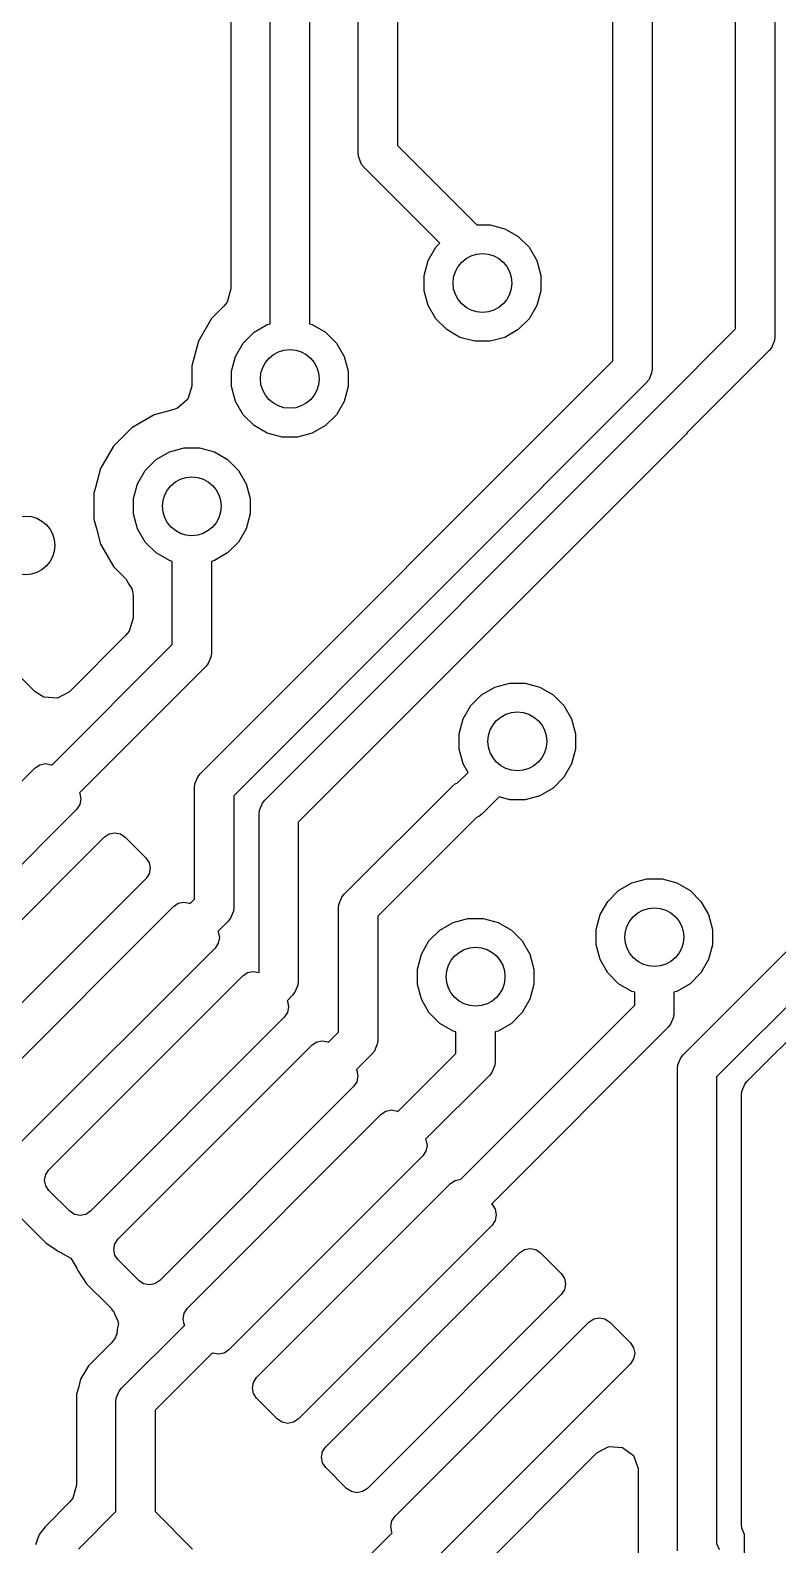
# Model space of a CAD drawing. Extents: x 2.65 to 6.49, y -4.64 to -1.62.
# Drawn here: x 5.9262 to 6.0765, y -3.2126 to -2.9083 of the extents above; entities that cross this region are included whole.
import ezdxf

# ---------------------------------------------------------------- set-up
doc = ezdxf.new("R2010")
doc.units = 0
doc.header["$MEASUREMENT"] = 0
doc.layers.add('BLACK', color=7, linetype='CONTINUOUS')

msp = doc.modelspace()

# ---------------------------------------------------------------- linework, layer by layer
at = {"layer": 'BLACK', "linetype": 'CONTINUOUS'}
for p, q in [((5.99213, -2.93307), (5.99213, -2.75262)), ((6, -2.75099), (6, -2.93144)), ((5.98228, -2.81679), (5.98228, -2.96728)), ((5.97441, -2.96728), (5.97441, -2.81842)), ((6.06799, -2.96827), (6.06799, -2.8649)), ((6.07587, -2.86327), (6.07587, -2.9699)), ((6.04331, -2.97475), (6.04331, -2.88508)), ((6.05118, -2.88508), (6.05118, -2.97638)), ((5.96652, -2.90356), (5.96652, -2.96029)), ((6, -2.93144), (6.01594, -2.94738)), ((5.9922, -2.93384), (5.99213, -2.93307)), ((5.99279, -2.93526), (5.9922, -2.93384)), ((5.99328, -2.93585), (5.99279, -2.93526)), ((6.00852, -2.9511), (5.99328, -2.93585)), ((6.01594, -2.94738), (6.01863, -2.94738)), ((6.01863, -2.94738), (6.02161, -2.94818)), ((6.02161, -2.94818), (6.02428, -2.94972)), ((6.00772, -2.9519), (6.00852, -2.9511)), ((6.02428, -2.94972), (6.02646, -2.9519)), ((6.00618, -2.95457), (6.00772, -2.9519)), ((6.02646, -2.9519), (6.028, -2.95457)), ((6.00538, -2.95755), (6.00618, -2.95457)), ((6.028, -2.95457), (6.0288, -2.95755)), ((5.96652, -2.96029), (5.96574, -2.96293)), ((6.00538, -2.96064), (6.00538, -2.95755)), ((6.0288, -2.95755), (6.0288, -2.96064)), ((5.96574, -2.96293), (5.96509, -2.96374)), ((6.00618, -2.96361), (6.00538, -2.96064)), ((6.0288, -2.96064), (6.028, -2.96361)), ((5.96258, -2.96625), (5.95998, -2.97074)), ((5.96509, -2.96374), (5.96258, -2.96625)), ((6.00772, -2.96628), (6.00618, -2.96361)), ((6.0099, -2.96846), (6.00772, -2.96628)), ((6.02646, -2.96628), (6.02428, -2.96846)), ((6.028, -2.96361), (6.02646, -2.96628)), ((5.96898, -2.97116), (5.97116, -2.96898)), ((5.97116, -2.96898), (5.97383, -2.96743)), ((5.97383, -2.96743), (5.97441, -2.96728)), ((5.98228, -2.96728), (5.98287, -2.96743)), ((5.98287, -2.96743), (5.98554, -2.96898)), ((5.98554, -2.96898), (5.98772, -2.97116)), ((6.01257, -2.97001), (6.0099, -2.96846)), ((6.02428, -2.96846), (6.02161, -2.97001)), ((6.05252, -2.98374), (6.06799, -2.96827)), ((5.95998, -2.97074), (5.95864, -2.97575)), ((5.96743, -2.97383), (5.96898, -2.97116)), ((5.98772, -2.97116), (5.98926, -2.97383)), ((6.01555, -2.9708), (6.01257, -2.97001)), ((6.01863, -2.9708), (6.01555, -2.9708)), ((6.02161, -2.97001), (6.01863, -2.9708)), ((6.0752, -2.97209), (6.07471, -2.97268)), ((6.07579, -2.97067), (6.0752, -2.97209)), ((6.07587, -2.9699), (6.07579, -2.97067)), ((5.96036, -3.05769), (6.04331, -2.97475)), ((5.96664, -2.9768), (5.96743, -2.97383)), ((5.98926, -2.97383), (5.99006, -2.9768)), ((6.07471, -2.97268), (6.05834, -2.98905)), ((5.95864, -2.97575), (5.95864, -2.9798)), ((5.96664, -2.97989), (5.96664, -2.9768)), ((5.99006, -2.9768), (5.99006, -2.97989)), ((6.05052, -2.97857), (6.05003, -2.97916)), ((6.05058, -2.97842), (6.05052, -2.97857)), ((6.05111, -2.97715), (6.05058, -2.97842)), ((6.05118, -2.97638), (6.05111, -2.97715)), ((5.95864, -2.9798), (5.95787, -2.98244)), ((5.96743, -2.98287), (5.96664, -2.97989)), ((6.05003, -2.97916), (5.96709, -3.0621)), ((5.99006, -2.97989), (5.98926, -2.98287)), ((5.95502, -2.98451), (5.95335, -2.98496)), ((5.95579, -2.98424), (5.95502, -2.98451)), ((5.95787, -2.98244), (5.95579, -2.98424)), ((5.96898, -2.98554), (5.96743, -2.98287)), ((5.97332, -3.063), (6.05226, -2.98405)), ((5.98926, -2.98287), (5.98772, -2.98554)), ((6.05226, -2.98405), (6.05252, -2.98374)), ((5.95106, -2.98558), (5.94656, -2.98817)), ((5.95335, -2.98496), (5.95106, -2.98558)), ((5.95106, -2.98558), (5.95106, -2.98558)), ((5.95106, -2.98558), (5.95106, -2.98558)), ((5.97116, -2.98772), (5.96898, -2.98554)), ((5.97383, -2.98926), (5.97116, -2.98772)), ((5.98554, -2.98772), (5.98287, -2.98926)), ((5.98772, -2.98554), (5.98554, -2.98772)), ((5.94656, -2.98817), (5.94289, -2.99184)), ((5.94656, -2.98817), (5.94656, -2.98817)), ((5.9768, -2.99006), (5.97383, -2.98926)), ((5.97989, -2.99006), (5.9768, -2.99006)), ((5.98287, -2.98926), (5.97989, -2.99006)), ((6.05809, -2.98936), (5.98004, -3.06741)), ((6.05834, -2.98905), (6.05809, -2.98936)), ((5.94289, -2.99184), (5.9403, -2.99633)), ((5.94289, -2.99184), (5.94289, -2.99184)), ((5.95147, -2.99457), (5.95414, -2.99303)), ((5.95414, -2.99303), (5.95712, -2.99223)), ((5.95712, -2.99223), (5.9602, -2.99223)), ((5.9602, -2.99223), (5.96318, -2.99303)), ((5.96318, -2.99303), (5.96585, -2.99457)), ((5.9403, -2.99633), (5.93927, -3.00017)), ((5.94775, -2.99942), (5.94929, -2.99675)), ((5.94929, -2.99675), (5.95147, -2.99457)), ((5.96585, -2.99457), (5.96803, -2.99675)), ((5.96803, -2.99675), (5.96957, -2.99942)), ((5.94695, -3.0024), (5.94775, -2.99942)), ((5.96957, -2.99942), (5.97037, -3.0024)), ((5.93927, -3.00017), (5.93896, -3.00134)), ((5.93896, -3.00134), (5.93896, -3.00653)), ((5.94695, -3.00548), (5.94695, -3.0024)), ((5.97037, -3.0024), (5.97037, -3.00548)), ((5.94775, -3.00846), (5.94695, -3.00548)), ((5.97037, -3.00548), (5.96957, -3.00846)), ((5.93896, -3.00653), (5.93946, -3.0084)), ((5.93946, -3.0084), (5.9403, -3.01154)), ((5.94929, -3.01113), (5.94775, -3.00846)), ((5.96957, -3.00846), (5.96803, -3.01113)), ((5.9403, -3.01154), (5.94098, -3.01272)), ((5.95147, -3.01331), (5.94929, -3.01113)), ((5.96803, -3.01113), (5.96585, -3.01331)), ((5.94098, -3.01272), (5.94289, -3.01604)), ((5.95414, -3.01485), (5.95147, -3.01331)), ((5.95472, -3.01501), (5.95414, -3.01485)), ((5.95472, -3.03169), (5.95472, -3.01501)), ((5.96318, -3.01485), (5.9626, -3.01501)), ((5.9626, -3.01501), (5.9626, -3.03332)), ((5.96585, -3.01331), (5.96318, -3.01485)), ((5.94289, -3.01604), (5.94289, -3.01604)), ((5.94289, -3.01604), (5.9454, -3.01854)), ((5.9454, -3.01854), (5.94598, -3.0196)), ((5.94598, -3.0196), (5.94663, -3.02062)), ((5.94663, -3.02062), (5.94667, -3.02086)), ((5.94667, -3.02086), (5.94672, -3.02096)), ((5.94672, -3.02096), (5.94683, -3.022)), ((5.94683, -3.022), (5.94683, -3.0264)), ((5.94683, -3.0264), (5.94606, -3.02904)), ((5.9454, -3.02985), (5.93407, -3.04119)), ((5.94606, -3.02904), (5.9454, -3.02985)), ((5.93048, -3.05594), (5.95472, -3.03169)), ((5.9626, -3.03332), (5.96252, -3.03409)), ((5.92717, -3.04119), (5.92222, -3.03624)), ((5.96145, -3.03611), (5.93605, -3.06151)), ((5.96193, -3.03551), (5.96145, -3.03611)), ((5.96252, -3.03409), (5.96193, -3.03551)), ((6.01959, -3.04027), (6.02257, -3.03947)), ((6.02257, -3.03947), (6.02565, -3.03947)), ((6.02565, -3.03947), (6.02863, -3.04027)), ((5.92891, -3.04231), (5.92717, -3.04119)), ((5.93166, -3.0425), (5.92891, -3.04231)), ((5.93407, -3.04119), (5.93166, -3.0425)), ((6.01474, -3.04399), (6.01692, -3.04181)), ((6.01692, -3.04181), (6.01959, -3.04027)), ((6.02863, -3.04027), (6.0313, -3.04181)), ((6.0313, -3.04181), (6.03348, -3.04399)), ((6.0132, -3.04666), (6.01474, -3.04399)), ((6.03348, -3.04399), (6.03502, -3.04666)), ((6.0124, -3.04964), (6.0132, -3.04666)), ((6.03502, -3.04666), (6.03582, -3.04964)), ((6.0124, -3.05272), (6.0124, -3.04964)), ((6.03582, -3.04964), (6.03582, -3.05272)), ((6.0132, -3.0557), (6.0124, -3.05272)), ((6.03582, -3.05272), (6.03502, -3.0557)), ((5.88816, -3.09547), (5.92714, -3.0565)), ((5.92714, -3.0565), (5.9281, -3.05586)), ((5.9281, -3.05586), (5.92923, -3.05563)), ((5.92923, -3.05563), (5.93036, -3.05586)), ((5.93036, -3.05586), (5.93048, -3.05594)), ((5.95988, -3.05829), (5.96036, -3.05769)), ((6.01208, -3.05952), (6.01419, -3.05741)), ((6.01419, -3.05741), (6.0132, -3.0557)), ((6.03502, -3.0557), (6.03348, -3.05837)), ((5.95921, -3.06047), (5.95929, -3.05971)), ((5.95921, -3.08288), (5.95921, -3.06047)), ((5.95929, -3.05971), (5.95988, -3.05829)), ((5.9893, -3.0819), (6.011, -3.06021)), ((6.011, -3.06021), (6.01159, -3.05972)), ((6.01159, -3.05972), (6.01205, -3.05953)), ((6.01205, -3.05953), (6.01208, -3.05952)), ((6.0313, -3.06055), (6.02863, -3.06209)), ((6.03348, -3.05837), (6.0313, -3.06055)), ((5.93605, -3.06151), (5.93613, -3.06163)), ((5.93613, -3.06163), (5.93635, -3.06276)), ((5.93635, -3.06276), (5.93613, -3.06389)), ((5.96709, -3.0621), (5.96709, -3.08452)), ((5.97224, -3.06501), (5.97283, -3.0636)), ((5.97283, -3.0636), (5.97332, -3.063)), ((6.02042, -3.06231), (6.01696, -3.06578)), ((6.02257, -3.06289), (6.02042, -3.06231)), ((6.02565, -3.06289), (6.02257, -3.06289)), ((6.02863, -3.06209), (6.02565, -3.06289)), ((5.93549, -3.06485), (5.89652, -3.10382)), ((5.93613, -3.06389), (5.93549, -3.06485)), ((5.97216, -3.06578), (5.97224, -3.06501)), ((5.97216, -3.09765), (5.97216, -3.06578)), ((6.01587, -3.06647), (5.99602, -3.08632)), ((6.01636, -3.06627), (6.01587, -3.06647)), ((6.01696, -3.06578), (6.01636, -3.06627)), ((5.94106, -3.07042), (5.94202, -3.06978)), ((5.94202, -3.06978), (5.94315, -3.06955)), ((5.94315, -3.06955), (5.94428, -3.06978)), ((5.94428, -3.06978), (5.94523, -3.07042)), ((5.98004, -3.06741), (5.98004, -3.0994)), ((5.90208, -3.10939), (5.94106, -3.07042)), ((5.94523, -3.07042), (5.94941, -3.07459)), ((5.94941, -3.07459), (5.95005, -3.07555)), ((5.95005, -3.07555), (5.95027, -3.07668)), ((5.94941, -3.07877), (5.91043, -3.11774)), ((5.95005, -3.07781), (5.94941, -3.07877)), ((5.95027, -3.07668), (5.95005, -3.07781)), ((6.04713, -3.0796), (6.05011, -3.0788)), ((6.05011, -3.0788), (6.05319, -3.0788)), ((6.05319, -3.0788), (6.05617, -3.0796)), ((5.98881, -3.0825), (5.9893, -3.0819)), ((6.04228, -3.08332), (6.04446, -3.08114)), ((6.04446, -3.08114), (6.04713, -3.0796)), ((6.05617, -3.0796), (6.05884, -3.08114)), ((6.05884, -3.08114), (6.06102, -3.08332)), ((5.916, -3.12331), (5.95498, -3.08434)), ((5.95498, -3.08434), (5.95593, -3.0837)), ((5.95593, -3.0837), (5.95706, -3.08347)), ((5.95706, -3.08347), (5.95819, -3.0837)), ((5.95819, -3.0837), (5.95832, -3.08378)), ((5.95832, -3.08378), (5.95921, -3.08288)), ((5.96709, -3.08452), (5.96701, -3.08528)), ((5.98815, -3.08469), (5.98823, -3.08392)), ((5.98815, -3.10962), (5.98815, -3.08469)), ((5.98823, -3.08392), (5.98881, -3.0825)), ((6.04074, -3.08599), (6.04228, -3.08332)), ((6.06102, -3.08332), (6.06256, -3.08599)), ((5.96593, -3.0873), (5.96389, -3.08935)), ((5.96642, -3.0867), (5.96593, -3.0873)), ((5.96701, -3.08528), (5.96642, -3.0867)), ((5.99602, -3.08632), (5.99602, -3.11125)), ((6.00852, -3.08909), (6.01119, -3.08755)), ((6.01119, -3.08755), (6.01417, -3.08675)), ((6.01417, -3.08675), (6.01725, -3.08675)), ((6.01725, -3.08675), (6.02023, -3.08755)), ((6.02023, -3.08755), (6.0229, -3.08909)), ((6.03994, -3.08897), (6.04074, -3.08599)), ((6.05746, -3.11414), (6.08465, -3.08695)), ((6.06256, -3.08599), (6.06336, -3.08897)), ((5.96389, -3.08935), (5.96397, -3.08947)), ((5.96397, -3.08947), (5.96419, -3.0906)), ((5.96419, -3.0906), (5.96397, -3.09173)), ((6.00634, -3.09127), (6.00852, -3.08909)), ((6.0229, -3.08909), (6.02508, -3.09127)), ((6.03994, -3.09205), (6.03994, -3.08897)), ((6.06336, -3.08897), (6.06336, -3.09205)), ((6.07033, -3.11947), (6.10161, -3.08819)), ((5.96333, -3.09269), (5.92435, -3.13166)), ((5.96397, -3.09173), (5.96333, -3.09269)), ((6.004, -3.09692), (6.0048, -3.09394)), ((6.0048, -3.09394), (6.00634, -3.09127)), ((6.02508, -3.09127), (6.02662, -3.09394)), ((6.02662, -3.09394), (6.02742, -3.09692)), ((6.04074, -3.09503), (6.03994, -3.09205)), ((6.06336, -3.09205), (6.06256, -3.09503)), ((6.09137, -3.09137), (6.06418, -3.11856)), ((6.004, -3.10001), (6.004, -3.09692)), ((6.02742, -3.09692), (6.02742, -3.10001)), ((6.04228, -3.0977), (6.04074, -3.09503)), ((6.06256, -3.09503), (6.06102, -3.0977)), ((5.92992, -3.13723), (5.9689, -3.09825)), ((5.9689, -3.09825), (5.96985, -3.09761)), ((5.96985, -3.09761), (5.97098, -3.09739)), ((5.97098, -3.09739), (5.97211, -3.09761)), ((5.97211, -3.09761), (5.97216, -3.09765)), ((5.97996, -3.10017), (5.97937, -3.10159)), ((5.98004, -3.0994), (5.97996, -3.10017)), ((6.0048, -3.10298), (6.004, -3.10001)), ((6.02742, -3.10001), (6.02662, -3.10298)), ((6.04446, -3.09988), (6.04228, -3.0977)), ((6.04713, -3.10142), (6.04446, -3.09988)), ((6.05884, -3.09988), (6.05617, -3.10142)), ((6.06102, -3.0977), (6.05884, -3.09988)), ((5.97889, -3.10219), (5.97781, -3.10327)), ((5.97781, -3.10327), (5.97789, -3.10339)), ((5.97937, -3.10159), (5.97889, -3.10219)), ((6.00634, -3.10565), (6.0048, -3.10298)), ((6.02662, -3.10298), (6.02508, -3.10565)), ((6.04771, -3.10158), (6.04713, -3.10142)), ((6.04771, -3.1042), (6.04771, -3.10158)), ((6.05617, -3.10142), (6.05559, -3.10158)), ((6.05559, -3.10158), (6.05559, -3.10583)), ((5.97789, -3.10565), (5.97725, -3.10661)), ((5.97789, -3.10339), (5.97811, -3.10452)), ((5.97811, -3.10452), (5.97789, -3.10565)), ((6.00852, -3.10783), (6.00634, -3.10565)), ((6.01276, -3.13915), (6.04771, -3.1042)), ((6.02508, -3.10565), (6.0229, -3.10783)), ((6.05559, -3.10583), (6.05551, -3.1066)), ((5.97725, -3.10661), (5.93827, -3.14558)), ((6.01119, -3.10938), (6.00852, -3.10783)), ((6.01176, -3.10953), (6.01119, -3.10938)), ((6.05444, -3.10861), (6.01893, -3.14412)), ((6.02023, -3.10938), (6.01963, -3.10954)), ((6.0229, -3.10783), (6.02023, -3.10938)), ((6.05492, -3.10802), (6.05444, -3.10861)), ((6.05551, -3.1066), (6.05492, -3.10802)), ((5.94384, -3.15115), (5.98282, -3.11217)), ((5.98282, -3.11217), (5.98377, -3.11153)), ((5.98377, -3.11153), (5.9849, -3.11131)), ((5.9849, -3.11131), (5.98603, -3.11153)), ((5.98603, -3.11153), (5.98616, -3.11162)), ((5.98616, -3.11162), (5.98815, -3.10962)), ((5.99595, -3.11202), (5.99555, -3.11299)), ((5.99602, -3.11125), (5.99595, -3.11202)), ((6.01176, -3.11386), (6.01176, -3.10953)), ((6.01963, -3.10954), (6.01963, -3.11549)), ((5.99487, -3.11404), (5.99172, -3.11718)), ((5.99536, -3.11344), (5.99487, -3.11404)), ((5.99555, -3.11299), (5.99536, -3.11344)), ((6.00008, -3.12554), (6.01176, -3.11386)), ((6.01963, -3.11549), (6.01955, -3.11626)), ((6.05638, -3.11616), (6.05697, -3.11474)), ((6.05697, -3.11474), (6.05746, -3.11414)), ((5.99172, -3.11718), (5.99181, -3.11731)), ((5.99181, -3.11731), (5.99203, -3.11844)), ((5.99203, -3.11844), (5.99181, -3.11957)), ((6.01848, -3.11827), (6.00564, -3.1311)), ((6.01897, -3.11768), (6.01848, -3.11827)), ((6.01955, -3.11626), (6.01897, -3.11768)), ((6.0563, -3.11692), (6.05638, -3.11616)), ((6.0563, -3.21378), (6.0563, -3.11692)), ((6.06418, -3.11856), (6.06418, -3.21243)), ((5.99117, -3.12053), (5.95219, -3.1595)), ((5.99181, -3.11957), (5.99117, -3.12053)), ((6.06918, -3.12226), (6.06925, -3.12149)), ((6.06925, -3.12149), (6.06984, -3.12007)), ((6.06984, -3.12007), (6.07033, -3.11947)), ((6.06918, -3.20845), (6.06918, -3.12226)), ((5.95776, -3.16507), (5.99673, -3.12609)), ((5.99673, -3.12609), (5.99769, -3.12545)), ((5.99769, -3.12545), (5.99882, -3.12523)), ((5.99882, -3.12523), (5.99995, -3.12545)), ((5.99995, -3.12545), (6.00008, -3.12554)), ((6.00573, -3.13349), (6.00509, -3.13445)), ((6.00564, -3.1311), (6.00573, -3.13123)), ((6.00573, -3.13123), (6.00595, -3.13236)), ((6.00595, -3.13236), (6.00573, -3.13349)), ((6.00509, -3.13445), (5.96611, -3.17342)), ((5.92906, -3.13932), (5.92928, -3.13819)), ((5.92928, -3.14045), (5.92906, -3.13932)), ((5.92928, -3.13819), (5.92992, -3.13723)), ((6.01065, -3.14001), (6.01161, -3.13937)), ((6.01161, -3.13937), (6.01274, -3.13915)), ((6.01274, -3.13915), (6.01276, -3.13915)), ((5.92992, -3.14141), (5.92928, -3.14045)), ((5.9341, -3.14558), (5.92992, -3.14141)), ((5.97168, -3.17899), (6.01065, -3.14001)), ((5.93506, -3.14622), (5.9341, -3.14558)), ((5.93827, -3.14558), (5.93732, -3.14622)), ((6.01893, -3.14412), (6.01901, -3.14419)), ((6.01901, -3.14419), (6.01965, -3.14515)), ((6.01965, -3.14515), (6.01987, -3.14628)), ((5.92358, -3.14623), (5.92786, -3.15051)), ((5.93619, -3.14645), (5.93506, -3.14622)), ((5.93732, -3.14622), (5.93619, -3.14645)), ((6.01901, -3.14836), (5.98003, -3.18734)), ((6.01965, -3.14741), (6.01901, -3.14836)), ((6.01987, -3.14628), (6.01965, -3.14741)), ((5.92786, -3.15051), (5.92927, -3.15192)), ((5.92927, -3.15192), (5.92927, -3.15192)), ((5.92927, -3.15192), (5.93195, -3.15371)), ((5.9432, -3.15211), (5.94384, -3.15115)), ((5.93195, -3.15371), (5.9324, -3.15389)), ((5.9324, -3.15389), (5.93237, -3.15395)), ((5.93237, -3.15395), (5.93433, -3.15497)), ((5.93433, -3.15497), (5.9355, -3.15704)), ((5.94298, -3.15324), (5.9432, -3.15211)), ((5.9432, -3.15437), (5.94298, -3.15324)), ((5.94384, -3.15532), (5.9432, -3.15437)), ((5.9856, -3.19291), (6.02457, -3.15393)), ((6.02457, -3.15393), (6.02553, -3.15329)), ((6.02553, -3.15329), (6.02666, -3.15307)), ((6.02666, -3.15307), (6.02779, -3.15329)), ((6.02779, -3.15329), (6.02875, -3.15393)), ((6.02875, -3.15393), (6.03293, -3.15811)), ((5.9355, -3.15704), (5.93553, -3.15702)), ((5.93553, -3.15702), (5.93562, -3.15724)), ((5.93562, -3.15724), (5.93569, -3.15736)), ((5.93569, -3.15736), (5.93571, -3.15746)), ((5.93571, -3.15746), (5.93571, -3.15747)), ((5.93571, -3.15747), (5.93571, -3.15747)), ((5.93571, -3.15747), (5.9375, -3.16015)), ((5.94802, -3.1595), (5.94384, -3.15532)), ((6.03293, -3.15811), (6.03357, -3.15907)), ((5.9375, -3.16015), (5.94189, -3.16453)), ((5.94897, -3.16014), (5.94802, -3.1595)), ((5.9501, -3.16037), (5.94897, -3.16014)), ((5.95123, -3.16014), (5.9501, -3.16037)), ((5.95219, -3.1595), (5.95123, -3.16014)), ((6.03357, -3.15907), (6.03379, -3.1602)), ((6.03379, -3.1602), (6.03357, -3.16133)), ((6.03293, -3.16228), (5.99395, -3.20126)), ((6.03357, -3.16133), (6.03293, -3.16228)), ((5.94189, -3.16453), (5.94247, -3.16512)), ((5.94247, -3.16512), (5.94264, -3.16543)), ((5.94264, -3.16543), (5.94292, -3.16564)), ((5.94292, -3.16564), (5.94329, -3.16662)), ((5.94329, -3.16662), (5.94379, -3.16753)), ((5.9569, -3.16716), (5.95712, -3.16603)), ((5.95712, -3.16829), (5.9569, -3.16716)), ((5.95712, -3.16603), (5.95776, -3.16507)), ((6.03849, -3.16785), (6.03945, -3.16721)), ((6.03945, -3.16721), (6.04058, -3.16699)), ((6.04058, -3.16699), (6.04171, -3.16721)), ((6.04171, -3.16721), (6.04267, -3.16785)), ((5.94359, -3.17027), (5.94336, -3.17063)), ((5.94367, -3.16924), (5.94359, -3.17027)), ((5.94389, -3.16822), (5.94367, -3.16924)), ((5.94379, -3.16753), (5.94376, -3.16789)), ((5.94376, -3.16789), (5.94389, -3.16822)), ((5.94454, -3.18111), (5.95722, -3.16843)), ((5.95722, -3.16843), (5.95712, -3.16829)), ((5.99952, -3.20683), (6.03849, -3.16785)), ((6.04267, -3.16785), (6.04684, -3.17203)), ((5.94247, -3.17202), (5.94006, -3.17443)), ((5.9433, -3.17091), (5.94247, -3.17202)), ((5.94336, -3.17063), (5.9433, -3.17091)), ((6.04684, -3.17203), (6.04748, -3.17299)), ((6.04748, -3.17299), (6.04771, -3.17412)), ((5.94006, -3.17443), (5.93785, -3.17663)), ((5.96279, -3.17399), (5.95126, -3.18553)), ((5.96289, -3.17406), (5.96279, -3.17399)), ((5.96402, -3.17428), (5.96289, -3.17406)), ((5.96515, -3.17406), (5.96402, -3.17428)), ((5.96611, -3.17342), (5.96515, -3.17406)), ((6.04684, -3.1762), (6.00787, -3.21518)), ((6.04748, -3.17525), (6.04684, -3.1762)), ((6.04771, -3.17412), (6.04748, -3.17525)), ((5.9363, -3.17933), (5.93584, -3.18103)), ((5.93785, -3.17663), (5.9363, -3.17933)), ((5.9363, -3.17933), (5.9363, -3.17933)), ((5.93785, -3.17663), (5.93785, -3.17663)), ((5.97104, -3.17995), (5.97168, -3.17899)), ((5.93584, -3.18103), (5.93549, -3.18233)), ((5.93549, -3.18233), (5.93549, -3.18234)), ((5.93549, -3.18234), (5.93549, -3.2006)), ((5.94346, -3.18313), (5.94405, -3.18171)), ((5.94405, -3.18171), (5.94454, -3.18111)), ((5.97082, -3.18108), (5.97104, -3.17995)), ((5.97104, -3.18221), (5.97082, -3.18108)), ((5.97168, -3.18316), (5.97104, -3.18221)), ((5.94338, -3.1839), (5.94346, -3.18313)), ((5.94338, -3.20589), (5.94338, -3.1839)), ((5.97586, -3.18734), (5.97168, -3.18316)), ((5.95126, -3.18553), (5.95126, -3.20589)), ((5.97681, -3.18798), (5.97586, -3.18734)), ((5.97794, -3.1882), (5.97681, -3.18798)), ((5.97907, -3.18798), (5.97794, -3.1882)), ((5.98003, -3.18734), (5.97907, -3.18798)), ((5.98473, -3.19499), (5.98496, -3.19386)), ((5.98496, -3.19386), (5.9856, -3.19291)), ((6.0127, -3.22152), (6.04008, -3.19414)), ((6.04008, -3.19414), (6.04249, -3.19282)), ((6.04249, -3.19282), (6.04523, -3.19301)), ((6.04523, -3.19301), (6.04744, -3.19466)), ((5.98496, -3.19612), (5.98473, -3.19499)), ((5.9856, -3.19708), (5.98496, -3.19612)), ((5.98978, -3.20126), (5.9856, -3.19708)), ((6.04744, -3.19466), (6.0484, -3.19724)), ((6.0484, -3.19724), (6.04841, -3.19759)), ((6.04841, -3.19759), (6.04841, -3.21534)), ((5.93549, -3.2006), (5.93472, -3.20324)), ((5.93472, -3.20324), (5.93406, -3.20405)), ((5.99073, -3.2019), (5.98978, -3.20126)), ((5.99186, -3.20212), (5.99073, -3.2019)), ((5.99299, -3.2019), (5.99186, -3.20212)), ((5.99395, -3.20126), (5.99299, -3.2019)), ((5.93406, -3.20405), (5.92915, -3.20896)), ((5.93584, -3.21344), (5.94338, -3.20589)), ((5.95126, -3.20589), (5.9588, -3.21344)), ((5.92915, -3.20896), (5.92796, -3.21051)), ((5.99865, -3.20891), (5.99888, -3.20778)), ((5.99888, -3.21004), (5.99865, -3.20891)), ((5.99888, -3.20778), (5.99952, -3.20683)), ((6.06925, -3.20922), (6.06918, -3.20845)), ((6.0698, -3.21055), (6.06925, -3.20922)), ((5.92796, -3.21051), (5.92721, -3.21259)), ((5.93748, -3.27165), (5.99896, -3.21017)), ((5.99896, -3.21017), (5.99888, -3.21004)), ((6.06418, -3.21243), (6.06419, -3.21245)), ((6.06419, -3.21245), (6.06465, -3.21356)), ((6.0698, -3.81119), (6.0698, -3.21055))]:
    msp.add_line(p, q, dxfattribs=at)
at = {"layer": 'BLACK'}
for centre in [(6.01709, -2.95909), (5.97835, -2.97835), (5.95866, -3.00394), (5.9252, -3.01181), (6.02411, -3.05118), (6.05165, -3.09051), (6.01571, -3.09846)]:
    msp.add_circle(centre, 0.00591, dxfattribs=at)

doc.saveas('drawing.dxf')
